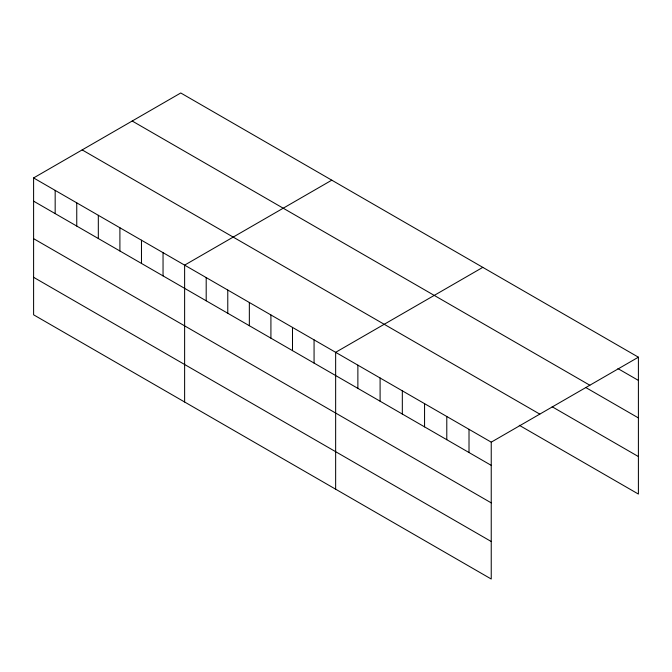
<?xml version="1.0" encoding="UTF-8"?>
<svg xmlns="http://www.w3.org/2000/svg" width="672" height="672" viewBox="0 0 672 672"><rect width="100%" height="100%" fill="white"/><g stroke="black" fill="none" stroke-linecap="round" stroke-linejoin="round"><path stroke-width="1.01" d="M33.6 177.937L491.24 442.159L491.24 579.02L33.6 314.807L33.6 177.937L180.76 92.98L638.4 357.193L638.4 494.063L519.254 425.275M331.783 180.172L184.624 265.129L184.624 401.999M482.798 267.364L335.647 352.321L335.647 489.191M491.24 442.159L638.4 357.193M617.946 368.6L638.4 380.411M132.199 121.019L589.84 385.232M585.942 387.626L638.4 417.917M552.157 406.762L638.4 456.557M82.16 149.898L539.801 414.12M33.6 201.155L491.24 465.368M33.6 238.661L491.24 502.874M33.6 277.301L491.24 541.514M469.014 429.324L469.014 452.533M446.788 416.489L446.788 439.706M424.561 403.654L424.561 426.871M402.326 390.818L402.326 414.036M380.1 377.992L380.1 401.201M357.874 365.156L357.874 388.366M314.068 339.864L314.068 363.082M292.496 327.407L292.496 350.624M270.917 314.958L270.917 338.167M249.346 302.501L249.346 325.71M227.774 290.044L227.774 313.253M206.195 277.586L206.195 300.804M163.044 252.672L163.044 275.89M141.473 240.215L141.473 263.432M119.902 227.766L119.902 250.975M98.322 215.309L98.322 238.518M76.751 202.852L76.751 226.061M55.171 190.394L55.171 213.612"/></g></svg>
